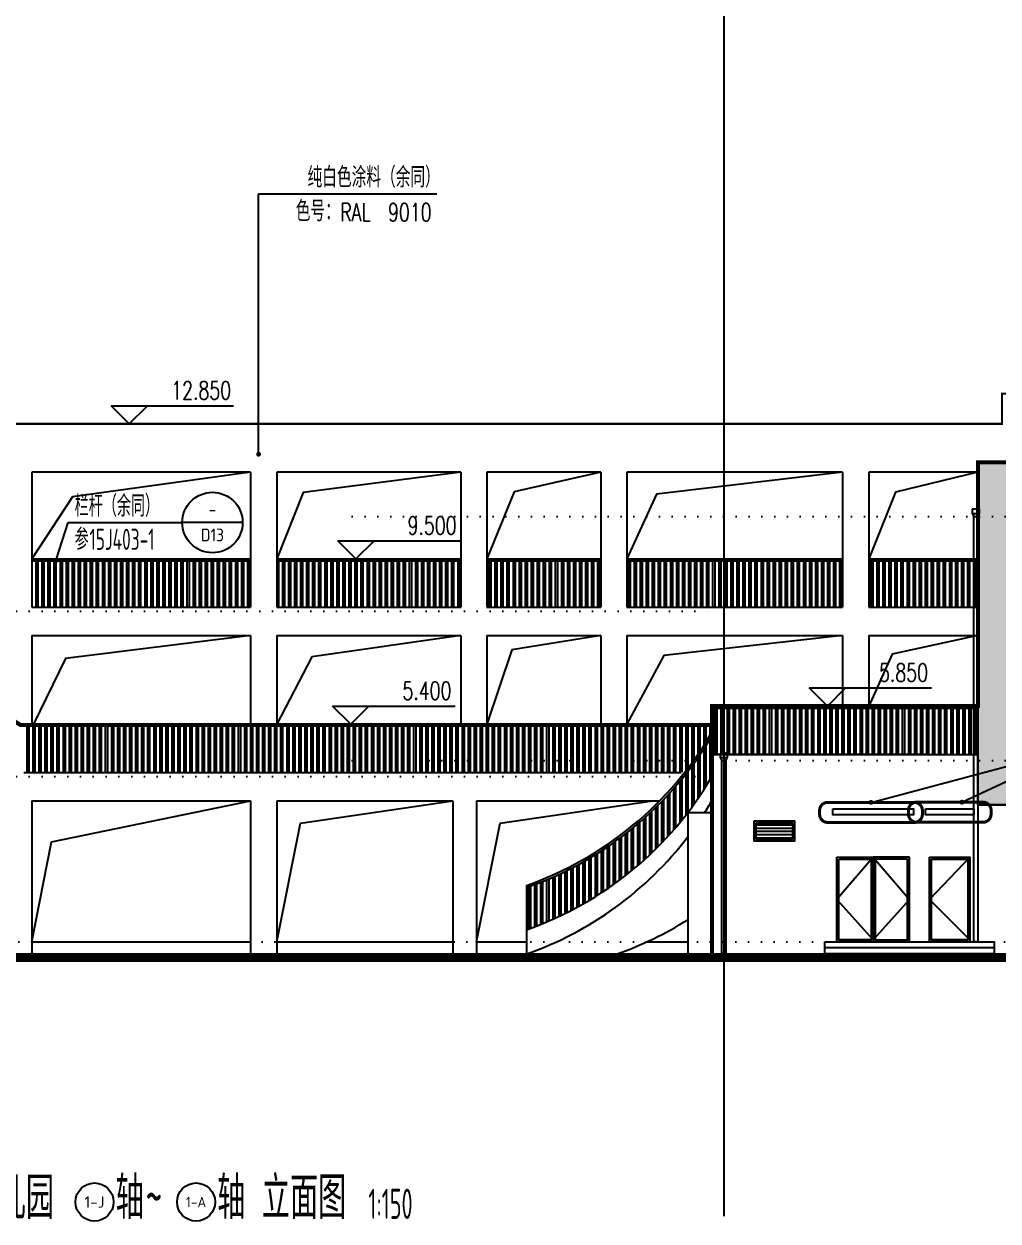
# Model space of a CAD drawing. Header units: millimetres. Extents: x -1048436 to -185795, y -983427 to 400387.
# Drawn here: x -718105 to -693936, y -712329 to -682627 of the extents above; entities that cross this region are included whole.
import ezdxf
from ezdxf.enums import TextEntityAlignment as Align

# ---------------------------------------------------------------- set-up
doc = ezdxf.new("R2010")
doc.units = ezdxf.units.MM
doc.header["$LTSCALE"] = 500
for name, pattern in [('A-FP_05$0$pln_L5$0$Col_L4$0$PHANTOM', [63.5, 31.75, -6.35, 6.35, -6.35, 6.35, -6.35]), ('DASH', [0.35, 0.25, -0.1]), ('DOT', [6.35, 0, -6.35])]:
    doc.linetypes.add(name, pattern=pattern)
for name, color, linetype in [('DIM_ELEV', 3, 'Continuous'), ('DIM_LEAD', 3, 'Continuous'), ('PUB_TEXT', 7, 'Continuous'), ('建-填充', 9, 'Continuous'), ('建-文字', 4, 'Continuous'), ('建-楼梯-扶手栏杆', 3, 'Continuous'), ('建-窗', 135, 'Continuous'), ('建-符号', 13, 'Continuous'), ('建-符号-引出', 150, 'Continuous'), ('建-符号-箭头', 13, 'Continuous'), ('楼层虚线', 1, 'Continuous')]:
    doc.layers.add(name, color=color, linetype=linetype)
doc.layers.add('建-非打-01', color=6, linetype='Continuous', plot=False)
doc.styles.add('_TCH_DIM', font='SIMPLEX', dxfattribs={"bigfont": 'GBCBIG'})
doc.styles.add('XD2008', font='xd-hzs.shx', dxfattribs={"width": 0.7, "bigfont": 'xd-hztxt.shx'})
doc.styles.add('法文字体', font='tssdeng1.shx', dxfattribs={"width": 0.7, "bigfont": '@extfont2.shx'})

# ---------------------------------------------------------------- blocks, each defined once
blk = doc.blocks.new('fgfhh')
at = {"layer": '建-窗', "linetype": 'Continuous'}
for points in [[(-749862, -571777), (-748862, -571777), (-748862, -573877), (-749862, -573877)], [(-749812, -571827), (-748912, -571827), (-748912, -573827), (-749812, -573827)]]:
    blk.add_lwpolyline(points, close=True, dxfattribs=at)
blk.add_lwpolyline([(-748862, -571777), (-749862, -572827), (-748862, -573827)], dxfattribs=at)

msp = doc.modelspace()

# ---------------------------------------------------------------- hatches: boundary and pattern name
at = {"layer": '建-填充', "linetype": 'A-FP_05$0$pln_L5$0$Col_L4$0$PHANTOM'}
h = msp.add_hatch(dxfattribs=at)
h.set_pattern_fill('木纹01', color=256, scale=200)
h.set_pattern_definition([(0, (7399.9, -18092.1), (800, 800), [40, -760]), (0, (6839.9, -18012.1), (800, 800), [80, -720]), (0, (7359.9, -17972.1), (800, 800), [40, -760]), (0, (6879.9, -17892.1), (800, 800), [40, -760]), (0, (7359.9, -17852.1), (800, 800), [40, -760]), (0, (6919.9, -17812.1), (800, 800), [40, -760]), (0, (7359.9, -17772.1), (800, 800), [40, -760]), (0, (6919.9, -17692.1), (800, 800), [40, -440, 40, -280]), (0, (6919.9, -17612.1), (800, 800), [80, -400, 40, -280]), (0, (6879.9, -17492.1), (800, 800), [40, -120, 40, -320, 40, -240]), (0, (6839.9, -17412.1), (800, 800), [40, -160, 80, -520]), (0, (7359.9, -17372.1), (800, 800), [40, -760]), (0, (6839.9, -17332.1), (800, 800), [40, -200, 40, -520]), (45, (6759.93, -18092.1), (9e-14, 800), [113.1368, -1018.23405]), (45, (7439.93, -18092.1), (9e-14, 800), [226.27416, -905.0967]), (45, (7439.93, -17692.1), (9e-14, 800), [56.568, -1074.80285]), (45, (6759.93, -17612.1), (9e-14, 800), [169.7056, -961.66525]), (45, (7439.93, -17612.1), (9e-14, 800), [282.8427, -848.5281]), (45, (7439.93, -17492.1), (9e-14, 800), [169.7056, -961.66525]), (315, (7279.93, -17412.1), (800, -2e-13), [56.568, -1074.80285]), (315, (6999.93, -18052.1), (800, -2e-13), [113.1368, -1018.23405]), (315, (7039.93, -17732.1), (800, -2e-13), [113.1368, -1018.23405]), (315, (7279.93, -17892.1), (800, -2e-13), [113.1368, -1018.23405]), (315, (7239.93, -17572.1), (800, -2e-13), [113.1368, -1018.23405]), (315, (7279.93, -17492.1), (800, -2e-13), [169.7056, -961.66525]), (315, (7079.93, -17972.1), (800, -2e-13), [169.7056, -961.66525]), (315, (7199.93, -17932.1), (800, -2e-13), [169.7056, -961.66525]), (315, (7079.93, -17652.1), (800, -2e-13), [169.7056, -961.66525]), (315, (7159.93, -17612.1), (800, -2e-13), [169.7056, -961.66525]), (26.56505, (6799.93, -17932.13), (800, 3e-07), [89.4427, -1699.41166]), (26.56505, (7399.93, -17972.13), (800, 3e-07), [357.7709, -1431.0835]), (26.56505, (7399.93, -17852.13), (800, 3e-07), [357.7709, -1431.0835]), (26.56505, (7399.93, -17772.13), (800, 3e-07), [357.7712, -536, 178.888, -716.19518]), (26.56505, (7479.93, -17652.13), (800, 3e-07), [89.4427, -1699.41166]), (26.56505, (6759.93, -17372.13), (800, 3e-07), [89.4427, -1699.41166]), (26.56505, (7399.93, -17372.13), (800, 3e-07), [178.88544, -1609.96894]), (333.43495, (7199.93, -18092.13), (800, -3e-07), [178.88544, -1609.96894]), (333.43495, (6919.93, -17892.13), (800, -3e-07), [178.88544, -1609.96894]), (333.43495, (6919.93, -18012.13), (800, -3e-07), [89.4427, -1699.40894]), (333.43495, (6959.93, -17812.13), (800, -3e-07), [268.32816, -1520.5262]), (333.43495, (7119.93, -17812.13), (800, -3e-07), [178.88544, -1609.96894]), (333.43495, (7199.93, -17772.13), (800, -3e-07), [178.88544, -1609.96894]), (333.43495, (6959.93, -17692.13), (800, -3e-07), [89.4427, -1699.40894]), (333.43495, (6999.93, -17612.13), (800, -3e-07), [89.4427, -1699.40894]), (333.43495, (7319.93, -17452.13), (800, -3e-07), [89.4427, -1699.40894]), (333.43495, (7279.93, -17732.13), (800, -3e-07), [89.4427, -1699.40894]), (333.43495, (6919.93, -17492.13), (800, -3e-07), [268.32816, -1520.5262]), (333.43495, (6879.93, -17412.13), (800, -3e-07), [178.88544, -1609.96894]), (333.43495, (7319.93, -17652.13), (800, -3e-07), [89.44, -804.96, 89.44, -805.01438]), (333.43495, (7079.93, -17492.13), (800, -3e-07), [178.88544, -1609.96894]), (333.43495, (7119.93, -17412.13), (800, -3e-07), [178.88544, -1609.96894]), (333.43495, (6879.93, -17332.13), (800, -3e-07), [178.88544, -1609.96894]), (333.43495, (7119.93, -17332.13), (800, -3e-07), [178.88544, -1609.96894])])
h.paths.add_polyline_path([(-686936.3, -696450), (-675936.3, -696450), (-675936.3, -698250), (-686936.3, -698250)], flags=16)
h.paths.add_polyline_path([(-694436.3, -693500.3), (-672836.3, -693500.3), (-672836.3, -702000.3), (-694436.3, -702000.3)])
h = msp.add_hatch(dxfattribs=at)
h.set_pattern_fill('ANSI31', color=256, scale=50, angle=135)
h.set_pattern_definition([(180, (100.1, 683.49), (-7e-15, -79.375), [])])
h.paths.add_polyline_path([(-699936.3, -702450.3), (-699036.3, -702450.3), (-699036.3, -702850.3), (-699936.3, -702850.3)])

# ---------------------------------------------------------------- linework, layer by layer
for p, q in [((-693836.3, -692550.3), (-733485.7, -692550.3)), ((-694436.3, -693500.3), (-672836.3, -693500.3)), ((-694436.3, -693500.3), (-694436.3, -702000.3)), ((-712484.5, -693750.3), (-717907.4, -693750.3)), ((-717907.4, -693750.3), (-717907.4, -697100.3)), ((-712484.5, -693750.3), (-712484.5, -697100.3)), ((-707268, -693750.3), (-711834.5, -693750.3)), ((-711834.5, -693750.3), (-711834.5, -697100.3)), ((-707268, -693750.3), (-707268, -697100.3)), ((-703795.8, -693750.3), (-706618, -693750.3)), ((-706618, -693750.3), (-706618, -697100.3)), ((-703795.8, -693750.3), (-703795.8, -697100.3)), ((-697792.1, -693750.3), (-703145.8, -693750.3)), ((-703145.8, -693750.3), (-703145.8, -697100.3)), ((-697792.1, -693750.3), (-697792.1, -697100.3)), ((-694436.3, -693750.3), (-697142.1, -693750.3)), ((-697142.1, -693750.3), (-697142.1, -697100.3)), ((-694395.2, -694668.6), (-694577.3, -694668.6)), ((-694577.3, -694668.6), (-694577.3, -694773.7)), ((-694395.2, -694773.7), (-694395.2, -694668.6)), ((-694577.3, -694773.7), (-694395.2, -694773.7)), ((-694577.3, -694773.7), (-694536.3, -694850.3)), ((-694536.3, -694850.3), (-694436.3, -694850.3)), ((-694436.3, -694850.3), (-694395.2, -694773.7)), ((-717907.4, -697800.3), (-717907.4, -700000.3)), ((-712484.5, -697800.3), (-712484.5, -700000.3)), ((-711834.5, -697800.3), (-711834.5, -700000.3)), ((-707268, -697800.3), (-707268, -700000.3)), ((-706618, -697800.3), (-706618, -700000.3)), ((-703795.8, -697800.3), (-703795.8, -700000.3)), ((-703145.8, -697800.3), (-703145.8, -700000.3)), ((-697792.1, -697800.3), (-697792.1, -699550.3)), ((-697142.1, -697800.3), (-697142.1, -699550.3)), ((-701036.3, -699550.3), (-701036.3, -705700.3)), ((-701036.3, -700750.3), (-694436.3, -700750.3)), ((-701036.3, -700750.3), (-695036.3, -700750.3)), ((-695635.4, -700750.3), (-701036.3, -700750.3)), ((-700645.2, -700718.6), (-700827.3, -700718.6)), ((-700827.3, -700718.6), (-700827.3, -700823.7)), ((-700827.3, -700823.7), (-700645.2, -700823.7)), ((-700827.3, -700823.7), (-700786.3, -700900.3)), ((-700786.3, -700750.3), (-700686.3, -700750.3)), ((-700686.3, -700900.3), (-700645.2, -700823.7)), ((-700645.2, -700823.7), (-700645.2, -700718.6)), ((-717908.2, -701900.3), (-717908.2, -705700.3)), ((-712484.5, -701900.3), (-712484.5, -705700.3)), ((-711834.5, -701900.3), (-711834.5, -705700.3)), ((-707467.2, -701900.3), (-707467.2, -705800.3)), ((-706877.9, -701900.3), (-706877.9, -705800.3)), ((-694436.3, -702000.3), (-672836.3, -702000.3)), ((-701636.3, -702200.3), (-701636.3, -705800.3)), ((-701036.3, -702200.3), (-701636.3, -702200.3)), ((-705632.6, -705100.3), (-705632.6, -705700.3)), ((-765821.7, -705700.3), (-666758.6, -705700.3))]:
    msp.add_line(p, q)
for points, const_width in [([(-733412.7, -690700.3), (-722103.9, -690700.3), (-722103.9, -692550.3), (-693836.3, -692550.3), (-693836.3, -691800.3), (-693236.3, -691800.3), (-693236.3, -682800.3), (-689736.3, -682800.3), (-689736.3, -689550.3), (-686336.3, -689550.3), (-686336.3, -691800.3), (-672836.3, -691800.3), (-672836.3, -693500.3)], 50), ([(-701036.3, -705700.3), (-701036.3, -699550.3), (-694436.3, -699550.3), (-694436.3, -693500.3), (-672836.3, -693500.3), (-672836.3, -702000.3), (-673436.3, -702000.3), (-673436.3, -705700.3)], 100), ([(-669344.8, -705800.3), (-765821.7, -705800.3)], 200)]:
    msp.add_lwpolyline(points, dxfattribs=dict(const_width=const_width))
for points in [[(-694436.3, -693500.3), (-672836.3, -693500.3), (-672836.3, -702000.3), (-694436.3, -702000.3)], [(-694536.3, -694850.3), (-694436.3, -694850.3), (-694436.3, -705400.3), (-694536.3, -705400.3)], [(-700786.3, -700900.3), (-700686.3, -700900.3), (-700686.3, -705700.3), (-700786.3, -705700.3)], [(-699986.3, -702400.3), (-698986.3, -702400.3), (-698986.3, -702900.3), (-699986.3, -702900.3)], [(-699936.3, -702450.3), (-699036.3, -702450.3), (-699036.3, -702850.3), (-699936.3, -702850.3)], [(-698236.3, -705400.3), (-694036.3, -705400.3), (-694036.3, -705700.3), (-698236.3, -705700.3)], [(-698236.3, -705400.3), (-694036.3, -705400.3), (-694036.3, -705550.3), (-698236.3, -705550.3)]]:
    msp.add_lwpolyline(points, close=True)
for points in [[(-712484.5, -693750.3), (-716902.3, -694357), (-717907.4, -695900.3)], [(-707268, -693750.3), (-711173.2, -694254.6), (-711834.5, -695900.3)], [(-703795.8, -693750.3), (-705943.1, -694236.9), (-706618, -695900.3)], [(-697792.1, -693750.3), (-702409.9, -694297.4), (-703145.8, -695900.3)], [(-694436.3, -693750.3), (-696478, -694244.2), (-697142.1, -695900.3)], [(-717907.4, -697100.3), (-712484.5, -697100.3)], [(-711834.5, -697100.3), (-707268, -697100.3)], [(-706618, -697100.3), (-703795.8, -697100.3)], [(-703145.8, -697100.3), (-697792.1, -697100.3)], [(-697142.1, -697100.3), (-694436.3, -697100.3)], [(-717907.4, -697800.3), (-712484.5, -697800.3)], [(-712484.5, -697800.3), (-717074, -698367.2), (-717870.7, -700000.3)], [(-711834.5, -697800.3), (-707268, -697800.3)], [(-707268, -697800.3), (-710964.2, -698331.7), (-711834.5, -700000.3)], [(-706618, -697800.3), (-703795.8, -697800.3)], [(-703795.8, -697800.3), (-705997.2, -698152.9), (-706618, -700000.3)], [(-703145.8, -697800.3), (-697792.1, -697800.3)], [(-697792.1, -697800.3), (-702227.3, -698295.7), (-703145.8, -700000.3)], [(-697142.1, -697800.3), (-694436.3, -697800.3)], [(-694436.3, -697800.3), (-696567, -698265.1), (-697142.1, -699550.3)], [(-718104.8, -701200.3), (-701796, -701200.3)], [(-717908.2, -701900.3), (-712484.5, -701900.3)], [(-717908.2, -705400.3), (-717422.7, -702916.2), (-712484.5, -701900.3)], [(-711834.5, -701900.3), (-707467.2, -701900.3)], [(-711834.5, -705400.3), (-711246.3, -702453.9), (-707467.2, -701900.3)], [(-706877.9, -701900.3), (-702331.6, -701900.3)], [(-706877.9, -705400.3), (-706289.7, -702453.9), (-702510.6, -701900.3)], [(-717908.2, -705400.3), (-712484.5, -705400.3)], [(-711834.5, -705400.3), (-707467.2, -705400.3)], [(-706877.9, -705400.3), (-705632.6, -705400.3)], [(-702645.1, -705400.3), (-701636.3, -705400.3)]]:
    msp.add_lwpolyline(points)
for centre, start, end in [((-708489.8, -696964.6), 289.35097, 329.81334), ((-708489.8, -697564.6), 327.47892, 329.81334), ((-708489.8, -697564.6), 289.35097, 322.63727), ((-706244.5, -697564.6), 289.35097, 302.30433)]:
    msp.add_arc(centre, 8622.9, start, end)
at = {"layer": 'DIM_ELEV'}
for p, q in [((-715493.2, -692550.3), (-715943.2, -692100.3)), ((-715943.2, -692100.3), (-712905.7, -692100.3)), ((-715493.2, -692550.3), (-715043.2, -692100.3)), ((-716543.2, -692550.3), (-715043.2, -692550.3)), ((-709868.9, -695900.3), (-710318.9, -695450.3)), ((-710318.9, -695450.3), (-707281.4, -695450.3)), ((-709868.9, -695900.3), (-709418.9, -695450.3)), ((-710918.9, -695900.3), (-709418.9, -695900.3)), ((-698171.6, -699550.3), (-698621.6, -699100.3)), ((-698621.6, -699100.3), (-695584.1, -699100.3)), ((-698171.6, -699550.3), (-697721.6, -699100.3)), ((-709995.6, -700000.3), (-710445.6, -699550.3)), ((-710445.6, -699550.3), (-707408.1, -699550.3)), ((-709995.6, -700000.3), (-709545.6, -699550.3)), ((-699221.6, -699550.3), (-697721.6, -699550.3)), ((-711045.6, -700000.3), (-709545.6, -700000.3))]:
    msp.add_line(p, q, dxfattribs=at)
at = {"layer": 'DIM_LEAD'}
for p, q in [((-712283, -693302.7), (-712283, -686840.5)), ((-712283, -686840.5), (-707863.1, -686840.5))]:
    msp.add_line(p, q, dxfattribs=at)
at = {"layer": 'DIM_LEAD', "const_width": 60}
msp.add_lwpolyline([(-712283, -693332.7, 1), (-712283, -693272.7, 1)], format="xyb", close=True, dxfattribs=at)
at = {"layer": 'PUB_TEXT'}
for centre in [(-716353.4, -711856.7), (-713833.4, -711856.7)]:
    msp.add_circle(centre, 472.5, dxfattribs=at)
at = {"layer": '建-楼梯-扶手栏杆'}
for p, q in [((-717809.5, -695950.3), (-717809.5, -697100.3)), ((-717759.5, -695950.3), (-717759.5, -697100.3)), ((-717659.5, -695950.3), (-717659.5, -697100.3)), ((-717609.5, -695950.3), (-717609.5, -697100.3)), ((-717509.5, -695950.3), (-717509.5, -697100.3)), ((-717459.5, -695950.3), (-717459.5, -697100.3)), ((-717359.5, -695950.3), (-717359.5, -697100.3)), ((-717309.5, -695950.3), (-717309.5, -697100.3)), ((-717209.5, -695950.3), (-717209.5, -697100.3)), ((-717159.5, -695950.3), (-717159.5, -697100.3)), ((-717059.5, -695950.3), (-717059.5, -697100.3)), ((-717009.5, -695950.3), (-717009.5, -697100.3)), ((-716909.5, -695950.3), (-716909.5, -697100.3)), ((-716859.5, -695950.3), (-716859.5, -697100.3)), ((-716759.5, -695950.3), (-716759.5, -697100.3)), ((-716709.5, -695950.3), (-716709.5, -697100.3)), ((-716609.5, -695950.3), (-716609.5, -697100.3)), ((-716559.5, -695950.3), (-716559.5, -697100.3)), ((-716459.5, -695950.3), (-716459.5, -697100.3)), ((-716409.5, -695950.3), (-716409.5, -697100.3)), ((-716309.5, -695950.3), (-716309.5, -697100.3)), ((-716259.5, -695950.3), (-716259.5, -697100.3)), ((-716159.5, -695950.3), (-716159.5, -697100.3)), ((-716109.5, -695950.3), (-716109.5, -697100.3)), ((-716009.5, -695950.3), (-716009.5, -697100.3)), ((-715959.5, -695950.3), (-715959.5, -697100.3)), ((-715859.5, -695950.3), (-715859.5, -697100.3)), ((-715809.5, -695950.3), (-715809.5, -697100.3)), ((-715709.5, -695950.3), (-715709.5, -697100.3)), ((-715659.5, -695950.3), (-715659.5, -697100.3)), ((-715559.5, -695950.3), (-715559.5, -697100.3)), ((-715509.5, -695950.3), (-715509.5, -697100.3)), ((-715409.5, -695950.3), (-715409.5, -697100.3)), ((-715359.5, -695950.3), (-715359.5, -697100.3)), ((-715259.5, -695950.3), (-715259.5, -697100.3)), ((-715209.5, -695950.3), (-715209.5, -697100.3)), ((-715109.5, -695950.3), (-715109.5, -697100.3)), ((-715059.5, -695950.3), (-715059.5, -697100.3)), ((-714959.5, -695950.3), (-714959.5, -697100.3)), ((-714909.5, -695950.3), (-714909.5, -697100.3)), ((-714809.5, -695950.3), (-714809.5, -697100.3)), ((-714759.5, -695950.3), (-714759.5, -697100.3)), ((-714659.5, -695950.3), (-714659.5, -697100.3)), ((-714609.5, -695950.3), (-714609.5, -697100.3)), ((-714509.5, -695950.3), (-714509.5, -697100.3)), ((-714459.5, -695950.3), (-714459.5, -697100.3)), ((-714359.5, -695950.3), (-714359.5, -697100.3)), ((-714309.5, -695950.3), (-714309.5, -697100.3)), ((-714209.5, -695950.3), (-714209.5, -697100.3)), ((-714159.5, -695950.3), (-714159.5, -697100.3)), ((-714059.5, -695950.3), (-714059.5, -697100.3)), ((-714009.5, -695950.3), (-714009.5, -697100.3)), ((-713909.5, -695950.3), (-713909.5, -697100.3)), ((-713859.5, -695950.3), (-713859.5, -697100.3)), ((-713759.5, -695950.3), (-713759.5, -697100.3)), ((-713709.5, -695950.3), (-713709.5, -697100.3)), ((-713609.5, -695950.3), (-713609.5, -697100.3)), ((-713559.5, -695950.3), (-713559.5, -697100.3)), ((-713459.5, -695950.3), (-713459.5, -697100.3)), ((-713409.5, -695950.3), (-713409.5, -697100.3)), ((-713309.5, -695950.3), (-713309.5, -697100.3)), ((-713259.5, -695950.3), (-713259.5, -697100.3)), ((-713159.5, -695950.3), (-713159.5, -697100.3)), ((-713109.5, -695950.3), (-713109.5, -697100.3)), ((-713009.5, -695950.3), (-713009.5, -697100.3)), ((-712959.5, -695950.3), (-712959.5, -697100.3)), ((-712859.5, -695950.3), (-712859.5, -697100.3)), ((-712809.5, -695950.3), (-712809.5, -697100.3)), ((-712709.5, -695950.3), (-712709.5, -697100.3)), ((-712659.5, -695950.3), (-712659.5, -697100.3)), ((-712559.5, -695950.3), (-712559.5, -697100.3)), ((-712509.5, -695950.3), (-712509.5, -697100.3)), ((-711793, -695950.3), (-711793, -697100.3)), ((-711693, -695950.3), (-711693, -697100.3)), ((-711643, -695950.3), (-711643, -697100.3)), ((-711543, -695950.3), (-711543, -697100.3)), ((-711493, -695950.3), (-711493, -697100.3)), ((-711393, -695950.3), (-711393, -697100.3)), ((-711343, -695950.3), (-711343, -697100.3)), ((-711243, -695950.3), (-711243, -697100.3)), ((-711193, -695950.3), (-711193, -697100.3)), ((-711093, -695950.3), (-711093, -697100.3)), ((-711043, -695950.3), (-711043, -697100.3)), ((-710943, -695950.3), (-710943, -697100.3)), ((-710893, -695950.3), (-710893, -697100.3)), ((-710793, -695950.3), (-710793, -697100.3)), ((-710743, -695950.3), (-710743, -697100.3)), ((-710643, -695950.3), (-710643, -697100.3)), ((-710593, -695950.3), (-710593, -697100.3)), ((-710493, -695950.3), (-710493, -697100.3)), ((-710443, -695950.3), (-710443, -697100.3)), ((-710343, -695950.3), (-710343, -697100.3)), ((-710293, -695950.3), (-710293, -697100.3)), ((-710193, -695950.3), (-710193, -697100.3)), ((-710143, -695950.3), (-710143, -697100.3)), ((-710043, -695950.3), (-710043, -697100.3)), ((-709993, -695950.3), (-709993, -697100.3)), ((-709893, -695950.3), (-709893, -697100.3)), ((-709843, -695950.3), (-709843, -697100.3)), ((-709743, -695950.3), (-709743, -697100.3)), ((-709693, -695950.3), (-709693, -697100.3)), ((-709593, -695950.3), (-709593, -697100.3)), ((-709543, -695950.3), (-709543, -697100.3)), ((-709443, -695950.3), (-709443, -697100.3)), ((-709393, -695950.3), (-709393, -697100.3)), ((-709293, -695950.3), (-709293, -697100.3)), ((-709243, -695950.3), (-709243, -697100.3)), ((-709143, -695950.3), (-709143, -697100.3)), ((-709093, -695950.3), (-709093, -697100.3)), ((-708993, -695950.3), (-708993, -697100.3)), ((-708943, -695950.3), (-708943, -697100.3)), ((-708843, -695950.3), (-708843, -697100.3)), ((-708793, -695950.3), (-708793, -697100.3)), ((-708693, -695950.3), (-708693, -697100.3)), ((-708643, -695950.3), (-708643, -697100.3)), ((-708543, -695950.3), (-708543, -697100.3)), ((-708493, -695950.3), (-708493, -697100.3)), ((-708393, -695950.3), (-708393, -697100.3)), ((-708343, -695950.3), (-708343, -697100.3)), ((-708243, -695950.3), (-708243, -697100.3)), ((-708193, -695950.3), (-708193, -697100.3)), ((-708093, -695950.3), (-708093, -697100.3)), ((-708043, -695950.3), (-708043, -697100.3)), ((-707943, -695950.3), (-707943, -697100.3)), ((-707893, -695950.3), (-707893, -697100.3)), ((-707793, -695950.3), (-707793, -697100.3)), ((-707743, -695950.3), (-707743, -697100.3)), ((-707643, -695950.3), (-707643, -697100.3)), ((-707593, -695950.3), (-707593, -697100.3)), ((-707493, -695950.3), (-707493, -697100.3)), ((-707443, -695950.3), (-707443, -697100.3)), ((-707343, -695950.3), (-707343, -697100.3)), ((-707293, -695950.3), (-707293, -697100.3)), ((-706570.8, -695950.3), (-706570.8, -697100.3)), ((-706520.8, -695950.3), (-706520.8, -697100.3)), ((-706420.8, -695950.3), (-706420.8, -697100.3)), ((-706370.8, -695950.3), (-706370.8, -697100.3)), ((-706270.8, -695950.3), (-706270.8, -697100.3)), ((-706220.8, -695950.3), (-706220.8, -697100.3)), ((-706120.8, -695950.3), (-706120.8, -697100.3)), ((-706070.8, -695950.3), (-706070.8, -697100.3)), ((-705970.8, -695950.3), (-705970.8, -697100.3)), ((-705920.8, -695950.3), (-705920.8, -697100.3)), ((-705820.8, -695950.3), (-705820.8, -697100.3)), ((-705770.8, -695950.3), (-705770.8, -697100.3)), ((-705670.8, -695950.3), (-705670.8, -697100.3)), ((-705620.8, -695950.3), (-705620.8, -697100.3)), ((-705520.8, -695950.3), (-705520.8, -697100.3)), ((-705470.8, -695950.3), (-705470.8, -697100.3)), ((-705370.8, -695950.3), (-705370.8, -697100.3)), ((-705320.8, -695950.3), (-705320.8, -697100.3)), ((-705220.8, -695950.3), (-705220.8, -697100.3)), ((-705170.8, -695950.3), (-705170.8, -697100.3)), ((-705070.8, -695950.3), (-705070.8, -697100.3)), ((-705020.8, -695950.3), (-705020.8, -697100.3)), ((-704920.8, -695950.3), (-704920.8, -697100.3)), ((-704870.8, -695950.3), (-704870.8, -697100.3)), ((-704770.8, -695950.3), (-704770.8, -697100.3)), ((-704720.8, -695950.3), (-704720.8, -697100.3)), ((-704620.8, -695950.3), (-704620.8, -697100.3)), ((-704570.8, -695950.3), (-704570.8, -697100.3)), ((-704470.8, -695950.3), (-704470.8, -697100.3)), ((-704420.8, -695950.3), (-704420.8, -697100.3)), ((-704320.8, -695950.3), (-704320.8, -697100.3)), ((-704270.8, -695950.3), (-704270.8, -697100.3)), ((-704170.8, -695950.3), (-704170.8, -697100.3)), ((-704120.8, -695950.3), (-704120.8, -697100.3)), ((-704020.8, -695950.3), (-704020.8, -697100.3)), ((-703970.8, -695950.3), (-703970.8, -697100.3)), ((-703870.8, -695950.3), (-703870.8, -697100.3)), ((-703820.8, -695950.3), (-703820.8, -697100.3)), ((-703117.1, -695950.3), (-703117.1, -697100.3)), ((-703067.1, -695950.3), (-703067.1, -697100.3)), ((-702967.1, -695950.3), (-702967.1, -697100.3)), ((-702917.1, -695950.3), (-702917.1, -697100.3)), ((-702817.1, -695950.3), (-702817.1, -697100.3)), ((-702767.1, -695950.3), (-702767.1, -697100.3)), ((-702667.1, -695950.3), (-702667.1, -697100.3)), ((-702617.1, -695950.3), (-702617.1, -697100.3)), ((-702517.1, -695950.3), (-702517.1, -697100.3)), ((-702467.1, -695950.3), (-702467.1, -697100.3)), ((-702367.1, -695950.3), (-702367.1, -697100.3)), ((-702317.1, -695950.3), (-702317.1, -697100.3)), ((-702217.1, -695950.3), (-702217.1, -697100.3)), ((-702167.1, -695950.3), (-702167.1, -697100.3)), ((-702067.1, -695950.3), (-702067.1, -697100.3)), ((-702017.1, -695950.3), (-702017.1, -697100.3)), ((-701917.1, -695950.3), (-701917.1, -697100.3)), ((-701867.1, -695950.3), (-701867.1, -697100.3)), ((-701767.1, -695950.3), (-701767.1, -697100.3)), ((-701717.1, -695950.3), (-701717.1, -697100.3)), ((-701617.1, -695950.3), (-701617.1, -697100.3)), ((-701567.1, -695950.3), (-701567.1, -697100.3)), ((-701467.1, -695950.3), (-701467.1, -697100.3)), ((-701417.1, -695950.3), (-701417.1, -697100.3)), ((-701317.1, -695950.3), (-701317.1, -697100.3)), ((-701267.1, -695950.3), (-701267.1, -697100.3)), ((-701167.1, -695950.3), (-701167.1, -697100.3)), ((-701117.1, -695950.3), (-701117.1, -697100.3)), ((-701017.1, -695950.3), (-701017.1, -697100.3)), ((-700967.1, -695950.3), (-700967.1, -697100.3)), ((-700867.1, -695950.3), (-700867.1, -697100.3)), ((-700817.1, -695950.3), (-700817.1, -697100.3)), ((-700717.1, -695950.3), (-700717.1, -697100.3)), ((-700667.1, -695950.3), (-700667.1, -697100.3)), ((-700567.1, -695950.3), (-700567.1, -697100.3)), ((-700517.1, -695950.3), (-700517.1, -697100.3)), ((-700417.1, -695950.3), (-700417.1, -697100.3)), ((-700367.1, -695950.3), (-700367.1, -697100.3)), ((-700267.1, -695950.3), (-700267.1, -697100.3)), ((-700217.1, -695950.3), (-700217.1, -697100.3)), ((-700117.1, -695950.3), (-700117.1, -697100.3)), ((-700067.1, -695950.3), (-700067.1, -697100.3)), ((-699967.1, -695950.3), (-699967.1, -697100.3)), ((-699917.1, -695950.3), (-699917.1, -697100.3)), ((-699817.1, -695950.3), (-699817.1, -697100.3)), ((-699767.1, -695950.3), (-699767.1, -697100.3)), ((-699667.1, -695950.3), (-699667.1, -697100.3)), ((-699617.1, -695950.3), (-699617.1, -697100.3)), ((-699517.1, -695950.3), (-699517.1, -697100.3)), ((-699467.1, -695950.3), (-699467.1, -697100.3)), ((-699367.1, -695950.3), (-699367.1, -697100.3)), ((-699317.1, -695950.3), (-699317.1, -697100.3)), ((-699217.1, -695950.3), (-699217.1, -697100.3)), ((-699167.1, -695950.3), (-699167.1, -697100.3)), ((-699067.1, -695950.3), (-699067.1, -697100.3)), ((-699017.1, -695950.3), (-699017.1, -697100.3)), ((-698917.1, -695950.3), (-698917.1, -697100.3)), ((-698867.1, -695950.3), (-698867.1, -697100.3)), ((-698767.1, -695950.3), (-698767.1, -697100.3)), ((-698717.1, -695950.3), (-698717.1, -697100.3)), ((-698617.1, -695950.3), (-698617.1, -697100.3)), ((-698567.1, -695950.3), (-698567.1, -697100.3)), ((-698467.1, -695950.3), (-698467.1, -697100.3)), ((-698417.1, -695950.3), (-698417.1, -697100.3)), ((-698317.1, -695950.3), (-698317.1, -697100.3)), ((-698267.1, -695950.3), (-698267.1, -697100.3)), ((-698167.1, -695950.3), (-698167.1, -697100.3)), ((-698117.1, -695950.3), (-698117.1, -697100.3)), ((-698017.1, -695950.3), (-698017.1, -697100.3)), ((-697967.1, -695950.3), (-697967.1, -697100.3)), ((-697867.1, -695950.3), (-697867.1, -697100.3)), ((-697817.1, -695950.3), (-697817.1, -697100.3)), ((-697094.9, -695950.3), (-697094.9, -697100.3)), ((-697044.9, -695950.3), (-697044.9, -697100.3)), ((-696944.9, -695950.3), (-696944.9, -697100.3)), ((-696894.9, -695950.3), (-696894.9, -697100.3)), ((-696794.9, -695950.3), (-696794.9, -697100.3)), ((-696744.9, -695950.3), (-696744.9, -697100.3)), ((-696644.9, -695950.3), (-696644.9, -697100.3)), ((-696594.9, -695950.3), (-696594.9, -697100.3)), ((-696494.9, -695950.3), (-696494.9, -697100.3)), ((-696444.9, -695950.3), (-696444.9, -697100.3)), ((-696344.9, -695950.3), (-696344.9, -697100.3)), ((-696294.9, -695950.3), (-696294.9, -697100.3)), ((-696194.9, -695950.3), (-696194.9, -697100.3)), ((-696144.9, -695950.3), (-696144.9, -697100.3)), ((-696044.9, -695950.3), (-696044.9, -697100.3)), ((-695994.9, -695950.3), (-695994.9, -697100.3)), ((-695894.9, -695950.3), (-695894.9, -697100.3)), ((-695844.9, -695950.3), (-695844.9, -697100.3)), ((-695744.9, -695950.3), (-695744.9, -697100.3)), ((-695694.9, -695950.3), (-695694.9, -697100.3)), ((-695594.9, -695950.3), (-695594.9, -697100.3)), ((-695544.9, -695950.3), (-695544.9, -697100.3)), ((-695444.9, -695950.3), (-695444.9, -697100.3)), ((-695394.9, -695950.3), (-695394.9, -697100.3)), ((-695294.9, -695950.3), (-695294.9, -697100.3)), ((-695244.9, -695950.3), (-695244.9, -697100.3)), ((-695144.9, -695950.3), (-695144.9, -697100.3)), ((-695094.9, -695950.3), (-695094.9, -697100.3)), ((-694994.9, -695950.3), (-694994.9, -697100.3)), ((-694944.9, -695950.3), (-694944.9, -697100.3)), ((-694844.9, -695950.3), (-694844.9, -697100.3)), ((-694794.9, -695950.3), (-694794.9, -697100.3)), ((-694694.9, -695950.3), (-694694.9, -697100.3)), ((-694644.9, -695950.3), (-694644.9, -697100.3)), ((-694544.9, -695950.3), (-694544.9, -697100.3)), ((-694494.9, -695950.3), (-694494.9, -697100.3)), ((-701036.3, -699550.3), (-694436.3, -699550.3)), ((-701036.3, -699600.3), (-694436.3, -699600.3)), ((-700961.3, -699600.3), (-700961.3, -700750.3)), ((-700911.3, -699600.3), (-700911.3, -700750.3)), ((-700811.3, -699600.3), (-700811.3, -700750.3)), ((-700761.3, -699600.3), (-700761.3, -700750.3)), ((-700661.3, -699600.3), (-700661.3, -700750.3)), ((-700611.3, -699600.3), (-700611.3, -700750.3)), ((-700511.3, -699600.3), (-700511.3, -700750.3)), ((-700461.3, -699600.3), (-700461.3, -700750.3)), ((-700361.3, -699600.3), (-700361.3, -700750.3)), ((-700311.3, -699600.3), (-700311.3, -700750.3)), ((-700211.3, -699600.3), (-700211.3, -700750.3)), ((-700161.3, -699600.3), (-700161.3, -700750.3)), ((-700061.3, -699600.3), (-700061.3, -700750.3)), ((-700011.3, -699600.3), (-700011.3, -700750.3)), ((-699911.3, -699600.3), (-699911.3, -700750.3)), ((-699861.3, -699600.3), (-699861.3, -700750.3)), ((-699761.3, -699600.3), (-699761.3, -700750.3)), ((-699711.3, -699600.3), (-699711.3, -700750.3)), ((-699611.3, -699600.3), (-699611.3, -700750.3)), ((-699561.3, -699600.3), (-699561.3, -700750.3)), ((-699461.3, -699600.3), (-699461.3, -700750.3)), ((-699411.3, -699600.3), (-699411.3, -700750.3)), ((-699311.3, -699600.3), (-699311.3, -700750.3)), ((-699261.3, -699600.3), (-699261.3, -700750.3)), ((-699161.3, -699600.3), (-699161.3, -700750.3)), ((-699111.3, -699600.3), (-699111.3, -700750.3)), ((-699011.3, -699600.3), (-699011.3, -700750.3)), ((-698961.3, -699600.3), (-698961.3, -700750.3)), ((-698861.3, -699600.3), (-698861.3, -700750.3)), ((-698811.3, -699600.3), (-698811.3, -700750.3)), ((-698711.3, -699600.3), (-698711.3, -700750.3)), ((-698661.3, -699600.3), (-698661.3, -700750.3)), ((-698561.3, -699600.3), (-698561.3, -700750.3)), ((-698511.3, -699600.3), (-698511.3, -700750.3)), ((-698411.3, -699600.3), (-698411.3, -700750.3)), ((-698361.3, -699600.3), (-698361.3, -700750.3)), ((-698261.3, -699600.3), (-698261.3, -700750.3)), ((-698211.3, -699600.3), (-698211.3, -700750.3)), ((-698111.3, -699600.3), (-698111.3, -700750.3)), ((-698061.3, -699600.3), (-698061.3, -700750.3)), ((-697961.3, -699600.3), (-697961.3, -700750.3)), ((-697911.3, -699600.3), (-697911.3, -700750.3)), ((-697811.3, -699600.3), (-697811.3, -700750.3)), ((-697761.3, -699600.3), (-697761.3, -700750.3)), ((-697661.3, -699600.3), (-697661.3, -700750.3)), ((-697611.3, -699600.3), (-697611.3, -700750.3)), ((-697511.3, -699600.3), (-697511.3, -700750.3)), ((-697461.3, -699600.3), (-697461.3, -700750.3)), ((-697361.3, -699600.3), (-697361.3, -700750.3)), ((-697311.3, -699600.3), (-697311.3, -700750.3)), ((-697211.3, -699600.3), (-697211.3, -700750.3)), ((-697161.3, -699600.3), (-697161.3, -700750.3)), ((-697061.3, -699600.3), (-697061.3, -700750.3)), ((-697011.3, -699600.3), (-697011.3, -700750.3)), ((-696911.3, -699600.3), (-696911.3, -700750.3)), ((-696861.3, -699600.3), (-696861.3, -700750.3)), ((-696761.3, -699600.3), (-696761.3, -700750.3)), ((-696711.3, -699600.3), (-696711.3, -700750.3)), ((-696611.3, -699600.3), (-696611.3, -700750.3)), ((-696561.3, -699600.3), (-696561.3, -700750.3)), ((-696461.3, -699600.3), (-696461.3, -700750.3)), ((-696411.3, -699600.3), (-696411.3, -700750.3)), ((-696311.3, -699600.3), (-696311.3, -700750.3)), ((-696261.3, -699600.3), (-696261.3, -700750.3)), ((-696161.3, -699600.3), (-696161.3, -700750.3)), ((-696111.3, -699600.3), (-696111.3, -700750.3)), ((-696011.3, -699600.3), (-696011.3, -700750.3)), ((-695961.3, -699600.3), (-695961.3, -700750.3)), ((-695861.3, -699600.3), (-695861.3, -700750.3)), ((-695811.3, -699600.3), (-695811.3, -700750.3)), ((-695711.3, -699600.3), (-695711.3, -700750.3)), ((-695661.3, -699600.3), (-695661.3, -700750.3)), ((-695561.3, -699600.3), (-695561.3, -700750.3)), ((-695511.3, -699600.3), (-695511.3, -700750.3)), ((-695411.3, -699600.3), (-695411.3, -700750.3)), ((-695361.3, -699600.3), (-695361.3, -700750.3)), ((-695261.3, -699600.3), (-695261.3, -700750.3)), ((-695211.3, -699600.3), (-695211.3, -700750.3)), ((-695111.3, -699600.3), (-695111.3, -700750.3)), ((-695061.3, -699600.3), (-695061.3, -700750.3)), ((-694961.3, -699600.3), (-694961.3, -700750.3)), ((-694911.3, -699600.3), (-694911.3, -700750.3)), ((-694811.3, -699600.3), (-694811.3, -700750.3)), ((-694761.3, -699600.3), (-694761.3, -700750.3)), ((-694661.3, -699600.3), (-694661.3, -700750.3)), ((-694611.3, -699600.3), (-694611.3, -700750.3)), ((-694511.3, -699600.3), (-694511.3, -700750.3)), ((-694461.3, -699600.3), (-694461.3, -700750.3)), ((-718035.7, -700050.3), (-718035.7, -701200.3)), ((-717985.7, -700050.3), (-717985.7, -701200.3)), ((-717885.7, -700050.3), (-717885.7, -701200.3)), ((-717835.7, -700050.3), (-717835.7, -701200.3)), ((-717735.7, -700050.3), (-717735.7, -701200.3)), ((-717685.7, -700050.3), (-717685.7, -701200.3)), ((-717585.7, -700050.3), (-717585.7, -701200.3)), ((-717535.7, -700050.3), (-717535.7, -701200.3)), ((-717435.7, -700050.3), (-717435.7, -701200.3)), ((-717385.7, -700050.3), (-717385.7, -701200.3)), ((-717285.7, -700050.3), (-717285.7, -701200.3)), ((-717235.7, -700050.3), (-717235.7, -701200.3)), ((-717135.7, -700050.3), (-717135.7, -701200.3)), ((-717085.7, -700050.3), (-717085.7, -701200.3)), ((-716985.7, -700050.3), (-716985.7, -701200.3)), ((-716935.7, -700050.3), (-716935.7, -701200.3)), ((-716835.7, -700050.3), (-716835.7, -701200.3)), ((-716785.7, -700050.3), (-716785.7, -701200.3)), ((-716685.7, -700050.3), (-716685.7, -701200.3)), ((-716635.7, -700050.3), (-716635.7, -701200.3)), ((-716535.7, -700050.3), (-716535.7, -701200.3)), ((-716485.7, -700050.3), (-716485.7, -701200.3)), ((-716385.7, -700050.3), (-716385.7, -701200.3)), ((-716335.7, -700050.3), (-716335.7, -701200.3)), ((-716235.7, -700050.3), (-716235.7, -701200.3)), ((-716185.7, -700050.3), (-716185.7, -701200.3)), ((-716085.7, -700050.3), (-716085.7, -701200.3)), ((-716035.7, -700050.3), (-716035.7, -701200.3)), ((-715935.7, -700050.3), (-715935.7, -701200.3)), ((-715885.7, -700050.3), (-715885.7, -701200.3)), ((-715785.7, -700050.3), (-715785.7, -701200.3)), ((-715735.7, -700050.3), (-715735.7, -701200.3)), ((-715635.7, -700050.3), (-715635.7, -701200.3)), ((-715585.7, -700050.3), (-715585.7, -701200.3)), ((-715485.7, -700050.3), (-715485.7, -701200.3)), ((-715435.7, -700050.3), (-715435.7, -701200.3)), ((-715335.7, -700050.3), (-715335.7, -701200.3)), ((-715285.7, -700050.3), (-715285.7, -701200.3)), ((-715185.7, -700050.3), (-715185.7, -701200.3)), ((-715135.7, -700050.3), (-715135.7, -701200.3)), ((-715035.7, -700050.3), (-715035.7, -701200.3)), ((-714985.7, -700050.3), (-714985.7, -701200.3)), ((-714885.7, -700050.3), (-714885.7, -701200.3)), ((-714835.7, -700050.3), (-714835.7, -701200.3)), ((-714735.7, -700050.3), (-714735.7, -701200.3)), ((-714685.7, -700050.3), (-714685.7, -701200.3)), ((-714585.7, -700050.3), (-714585.7, -701200.3)), ((-714535.7, -700050.3), (-714535.7, -701200.3)), ((-714435.7, -700050.3), (-714435.7, -701200.3)), ((-714385.7, -700050.3), (-714385.7, -701200.3)), ((-714285.7, -700050.3), (-714285.7, -701200.3)), ((-714235.7, -700050.3), (-714235.7, -701200.3)), ((-714135.7, -700050.3), (-714135.7, -701200.3)), ((-714085.7, -700050.3), (-714085.7, -701200.3)), ((-713985.7, -700050.3), (-713985.7, -701200.3)), ((-713935.7, -700050.3), (-713935.7, -701200.3)), ((-713835.7, -700050.3), (-713835.7, -701200.3)), ((-713785.7, -700050.3), (-713785.7, -701200.3)), ((-713685.7, -700050.3), (-713685.7, -701200.3)), ((-713635.7, -700050.3), (-713635.7, -701200.3)), ((-713535.7, -700050.3), (-713535.7, -701200.3)), ((-713485.7, -700050.3), (-713485.7, -701200.3)), ((-713385.7, -700050.3), (-713385.7, -701200.3)), ((-713335.7, -700050.3), (-713335.7, -701200.3)), ((-713235.7, -700050.3), (-713235.7, -701200.3)), ((-713185.7, -700050.3), (-713185.7, -701200.3)), ((-713085.7, -700050.3), (-713085.7, -701200.3)), ((-713035.7, -700050.3), (-713035.7, -701200.3)), ((-712935.7, -700050.3), (-712935.7, -701200.3)), ((-712885.7, -700050.3), (-712885.7, -701200.3)), ((-712785.7, -700050.3), (-712785.7, -701200.3)), ((-712735.7, -700050.3), (-712735.7, -701200.3)), ((-712635.7, -700050.3), (-712635.7, -701200.3)), ((-712585.7, -700050.3), (-712585.7, -701200.3)), ((-712485.7, -700050.3), (-712485.7, -701200.3)), ((-712435.7, -700050.3), (-712435.7, -701200.3)), ((-712335.7, -700050.3), (-712335.7, -701200.3)), ((-712285.7, -700050.3), (-712285.7, -701200.3)), ((-712185.7, -700050.3), (-712185.7, -701200.3)), ((-712135.7, -700050.3), (-712135.7, -701200.3)), ((-712035.7, -700050.3), (-712035.7, -701200.3)), ((-711985.7, -700050.3), (-711985.7, -701200.3)), ((-711885.7, -700050.3), (-711885.7, -701200.3)), ((-711835.7, -700050.3), (-711835.7, -701200.3)), ((-711735.7, -700050.3), (-711735.7, -701200.3)), ((-711685.7, -700050.3), (-711685.7, -701200.3)), ((-711585.7, -700050.3), (-711585.7, -701200.3)), ((-711535.7, -700050.3), (-711535.7, -701200.3)), ((-711435.7, -700050.3), (-711435.7, -701200.3)), ((-711385.7, -700050.3), (-711385.7, -701200.3)), ((-711285.7, -700050.3), (-711285.7, -701200.3)), ((-711235.7, -700050.3), (-711235.7, -701200.3)), ((-711135.7, -700050.3), (-711135.7, -701200.3)), ((-711085.7, -700050.3), (-711085.7, -701200.3)), ((-710985.7, -700050.3), (-710985.7, -701200.3)), ((-710935.7, -700050.3), (-710935.7, -701200.3)), ((-710835.7, -700050.3), (-710835.7, -701200.3)), ((-710785.7, -700050.3), (-710785.7, -701200.3)), ((-710685.7, -700050.3), (-710685.7, -701200.3)), ((-710635.7, -700050.3), (-710635.7, -701200.3)), ((-710535.7, -700050.3), (-710535.7, -701200.3)), ((-710485.7, -700050.3), (-710485.7, -701200.3)), ((-710385.7, -700050.3), (-710385.7, -701200.3)), ((-710335.7, -700050.3), (-710335.7, -701200.3)), ((-710235.7, -700050.3), (-710235.7, -701200.3)), ((-710185.7, -700050.3), (-710185.7, -701200.3)), ((-710085.7, -700050.3), (-710085.7, -701200.3)), ((-710035.7, -700050.3), (-710035.7, -701200.3)), ((-709935.7, -700050.3), (-709935.7, -701200.3)), ((-709885.7, -700050.3), (-709885.7, -701200.3)), ((-709785.7, -700050.3), (-709785.7, -701200.3)), ((-709735.7, -700050.3), (-709735.7, -701200.3)), ((-709635.7, -700050.3), (-709635.7, -701200.3)), ((-709585.7, -700050.3), (-709585.7, -701200.3)), ((-709485.7, -700050.3), (-709485.7, -701200.3)), ((-709435.7, -700050.3), (-709435.7, -701200.3)), ((-709335.7, -700050.3), (-709335.7, -701200.3)), ((-709285.7, -700050.3), (-709285.7, -701200.3)), ((-709185.7, -700050.3), (-709185.7, -701200.3)), ((-709135.7, -700050.3), (-709135.7, -701200.3)), ((-709035.7, -700050.3), (-709035.7, -701200.3)), ((-708985.7, -700050.3), (-708985.7, -701200.3)), ((-708885.7, -700050.3), (-708885.7, -701200.3)), ((-708835.7, -700050.3), (-708835.7, -701200.3)), ((-708735.7, -700050.3), (-708735.7, -701200.3)), ((-708685.7, -700050.3), (-708685.7, -701200.3)), ((-708585.7, -700050.3), (-708585.7, -701200.3)), ((-708535.7, -700050.3), (-708535.7, -701200.3)), ((-708435.7, -700050.3), (-708435.7, -701200.3)), ((-708385.7, -700050.3), (-708385.7, -701200.3)), ((-708285.7, -700050.3), (-708285.7, -701200.3)), ((-708235.7, -700050.3), (-708235.7, -701200.3)), ((-708135.7, -700050.3), (-708135.7, -701200.3)), ((-708085.7, -700050.3), (-708085.7, -701200.3)), ((-707985.7, -700050.3), (-707985.7, -701200.3)), ((-707935.7, -700050.3), (-707935.7, -701200.3)), ((-707835.7, -700050.3), (-707835.7, -701200.3)), ((-707785.7, -700050.3), (-707785.7, -701200.3)), ((-707685.7, -700050.3), (-707685.7, -701200.3)), ((-707635.7, -700050.3), (-707635.7, -701200.3)), ((-707535.7, -700050.3), (-707535.7, -701200.3)), ((-707485.7, -700050.3), (-707485.7, -701200.3)), ((-707385.7, -700050.3), (-707385.7, -701200.3)), ((-707335.7, -700050.3), (-707335.7, -701200.3)), ((-707235.7, -700050.3), (-707235.7, -701200.3)), ((-707185.7, -700050.3), (-707185.7, -701200.3)), ((-707085.7, -700050.3), (-707085.7, -701200.3)), ((-707035.7, -700050.3), (-707035.7, -701200.3)), ((-706935.7, -700050.3), (-706935.7, -701200.3)), ((-706885.7, -700050.3), (-706885.7, -701200.3)), ((-706785.7, -700050.3), (-706785.7, -701200.3)), ((-706735.7, -700050.3), (-706735.7, -701200.3)), ((-706635.7, -700050.3), (-706635.7, -701200.3)), ((-706585.7, -700050.3), (-706585.7, -701200.3)), ((-706485.7, -700050.3), (-706485.7, -701200.3)), ((-706435.7, -700050.3), (-706435.7, -701200.3)), ((-706335.7, -700050.3), (-706335.7, -701200.3)), ((-706285.7, -700050.3), (-706285.7, -701200.3)), ((-706185.7, -700050.3), (-706185.7, -701200.3)), ((-706135.7, -700050.3), (-706135.7, -701200.3)), ((-706035.7, -700050.3), (-706035.7, -701200.3)), ((-705985.7, -700050.3), (-705985.7, -701200.3)), ((-705885.7, -700050.3), (-705885.7, -701200.3)), ((-705835.7, -700050.3), (-705835.7, -701200.3)), ((-705735.7, -700050.3), (-705735.7, -701200.3)), ((-705685.7, -700050.3), (-705685.7, -701200.3)), ((-705585.7, -700050.3), (-705585.7, -701200.3)), ((-705535.7, -700050.3), (-705535.7, -701200.3)), ((-705435.7, -700050.3), (-705435.7, -701200.3)), ((-705385.7, -700050.3), (-705385.7, -701200.3)), ((-705285.7, -700050.3), (-705285.7, -701200.3)), ((-705235.7, -700050.3), (-705235.7, -701200.3)), ((-705135.7, -700050.3), (-705135.7, -701200.3)), ((-705085.7, -700050.3), (-705085.7, -701200.3)), ((-704985.7, -700050.3), (-704985.7, -701200.3)), ((-704935.7, -700050.3), (-704935.7, -701200.3)), ((-704835.7, -700050.3), (-704835.7, -701200.3)), ((-704785.7, -700050.3), (-704785.7, -701200.3)), ((-704685.7, -700050.3), (-704685.7, -701200.3)), ((-704635.7, -700050.3), (-704635.7, -701200.3)), ((-704535.7, -700050.3), (-704535.7, -701200.3)), ((-704485.7, -700050.3), (-704485.7, -701200.3)), ((-704385.7, -700050.3), (-704385.7, -701200.3)), ((-704335.7, -700050.3), (-704335.7, -701200.3)), ((-704235.7, -700050.3), (-704235.7, -701200.3)), ((-704185.7, -700050.3), (-704185.7, -701200.3)), ((-704085.7, -700050.3), (-704085.7, -701200.3)), ((-704035.7, -700050.3), (-704035.7, -701200.3)), ((-703935.7, -700050.3), (-703935.7, -701200.3)), ((-703885.7, -700050.3), (-703885.7, -701200.3)), ((-703785.7, -700050.3), (-703785.7, -701200.3)), ((-703735.7, -700050.3), (-703735.7, -701200.3)), ((-703635.7, -700050.3), (-703635.7, -701200.3)), ((-703585.7, -700050.3), (-703585.7, -701200.3)), ((-703485.7, -700050.3), (-703485.7, -701200.3)), ((-703435.7, -700050.3), (-703435.7, -701200.3)), ((-703335.7, -700050.3), (-703335.7, -701200.3)), ((-703285.7, -700050.3), (-703285.7, -701200.3)), ((-703185.7, -700050.3), (-703185.7, -701200.3)), ((-703135.7, -700050.3), (-703135.7, -701200.3)), ((-703035.7, -700050.3), (-703035.7, -701200.3)), ((-702985.7, -700050.3), (-702985.7, -701200.3)), ((-702885.7, -700050.3), (-702885.7, -701200.3)), ((-702835.7, -700050.3), (-702835.7, -701200.3)), ((-702735.7, -700050.3), (-702735.7, -701200.3)), ((-702685.7, -700050.3), (-702685.7, -701200.3)), ((-702585.7, -700050.3), (-702585.7, -701200.3)), ((-702535.7, -700050.3), (-702535.7, -701200.3)), ((-702435.7, -700050.3), (-702435.7, -701200.3)), ((-702385.7, -700050.3), (-702385.7, -701200.3)), ((-702285.7, -700050.3), (-702285.7, -701200.3)), ((-702235.7, -700050.3), (-702235.7, -701200.3)), ((-702135.7, -700050.3), (-702135.7, -701200.3)), ((-702085.7, -700050.3), (-702085.7, -701200.3)), ((-701985.7, -700050.3), (-701985.7, -701200.3)), ((-701935.7, -700050.3), (-701935.7, -701200.3)), ((-701835.7, -700050.3), (-701835.7, -701200.3)), ((-701785.7, -700050.3), (-701785.7, -701187.6)), ((-701685.7, -700050.3), (-701685.7, -701161.6)), ((-701635.7, -700050.3), (-701635.7, -701096.7)), ((-701535.7, -700050.3), (-701535.7, -700963.1)), ((-701485.7, -700050.3), (-701485.7, -700900.3)), ((-701385.7, -700050.3), (-701385.7, -700751.9)), ((-701335.7, -700050.3), (-701335.7, -700678.4)), ((-701235.7, -700050.3), (-701235.7, -700526.4)), ((-701185.7, -700050.3), (-701185.7, -700447.6)), ((-701085.7, -700050.3), (-701085.7, -701384.3)), ((-701235.7, -700618.2), (-701235.7, -701626.4)), ((-701185.7, -700541), (-701185.7, -701547.6)), ((-701385.7, -700839.6), (-701385.7, -701851.9)), ((-701335.7, -700767.4), (-701335.7, -701778.4)), ((-701685.7, -701242.6), (-701685.7, -702261.6)), ((-701635.7, -701178.7), (-701635.7, -702196.7)), ((-701535.7, -701047.2), (-701535.7, -702063.1)), ((-701485.7, -700979.4), (-701485.7, -701994.2)), ((-701935.7, -701544.6), (-701935.7, -702568)), ((-701835.7, -701427.1), (-701835.7, -702448.8)), ((-701785.7, -701366.8), (-701785.7, -702387.6)), ((-702135.7, -701767.5), (-702135.7, -702793.8)), ((-702085.7, -701713.2), (-702085.7, -702738.8)), ((-701985.7, -701601.8), (-701985.7, -702625.9)), ((-702435.7, -702074.8), (-702435.7, -703104.8)), ((-702385.7, -702025.7), (-702385.7, -703055.1)), ((-702285.7, -701924.9), (-702285.7, -702953.2)), ((-702235.7, -701873.3), (-702235.7, -702900.9)), ((-702835.7, -702441.1), (-702835.7, -703475)), ((-702735.7, -702353.7), (-702735.7, -703386.8)), ((-702685.7, -702309.1), (-702685.7, -703341.6)), ((-702585.7, -702217.6), (-702585.7, -703249.1)), ((-702535.7, -702170.7), (-702535.7, -703201.8)), ((-703185.7, -702726.5), (-703185.7, -703763.2)), ((-703135.7, -702687.5), (-703135.7, -703723.9)), ((-703035.7, -702607.9), (-703035.7, -703643.4)), ((-702985.7, -702567.1), (-702985.7, -703602.3)), ((-702885.7, -702483.7), (-702885.7, -703518.1)), ((-703635.7, -703051.8), (-703635.7, -704091.4)), ((-703585.7, -703017.8), (-703585.7, -704057.1)), ((-703485.7, -702948.2), (-703485.7, -703986.9)), ((-703435.7, -702912.6), (-703435.7, -703951)), ((-703335.7, -702839.8), (-703335.7, -703877.6)), ((-703285.7, -702802.6), (-703285.7, -703840)), ((-704085.7, -703336), (-704085.7, -704377.9)), ((-704035.7, -703306.3), (-704035.7, -704348)), ((-703935.7, -703245.6), (-703935.7, -704286.8)), ((-703885.7, -703214.5), (-703885.7, -704255.4)), ((-703785.7, -703150.9), (-703785.7, -704191.3)), ((-703735.7, -703118.4), (-703735.7, -704158.5)), ((-704635.7, -703634.1), (-704635.7, -704678.2)), ((-704535.7, -703583.6), (-704535.7, -704627.4)), ((-704485.7, -703557.8), (-704485.7, -704601.4)), ((-704385.7, -703504.9), (-704385.7, -704548.1)), ((-704335.7, -703477.9), (-704335.7, -704520.9)), ((-704235.7, -703422.5), (-704235.7, -704465)), ((-704185.7, -703394.1), (-704185.7, -704436.4)), ((-705285.7, -703923.9), (-705285.7, -704970.1)), ((-705235.7, -703903.8), (-705235.7, -704949.9)), ((-705135.7, -703862.6), (-705135.7, -704908.4)), ((-705085.7, -703841.5), (-705085.7, -704887.1)), ((-704985.7, -703798.1), (-704985.7, -704843.4)), ((-704935.7, -703775.8), (-704935.7, -704820.9)), ((-704835.7, -703730.1), (-704835.7, -704774.9)), ((-704785.7, -703706.7), (-704785.7, -704751.3)), ((-704685.7, -703658.7), (-704685.7, -704703)), ((-705632.6, -704000.3), (-705632.6, -705100.3)), ((-705585.7, -704036.8), (-705585.7, -705083.7)), ((-705535.7, -704018.9), (-705535.7, -705065.7)), ((-705435.7, -703981.9), (-705435.7, -705028.5)), ((-705385.7, -703962.9), (-705385.7, -705009.4))]:
    msp.add_line(p, q, dxfattribs=at)
for points in [[(-701036.3, -700000.3), (-718174.4, -700000.3), (-721554.4, -697950.3), (-724054.4, -697950.3), (-727434.4, -695900.3)], [(-717907.4, -695900.3), (-712484.5, -695900.3)], [(-711834.5, -695900.3), (-707268, -695900.3)], [(-706618, -695900.3), (-703795.8, -695900.3)], [(-703145.8, -695900.3), (-697792.1, -695900.3)], [(-697142.1, -695900.3), (-694436.3, -695900.3)], [(-701036.3, -700050.3), (-718188.4, -700050.3), (-721568.4, -698000.3), (-724068.4, -698000.3), (-727460.4, -695943.1)], [(-717907.4, -695950.3), (-712484.5, -695950.3)], [(-711834.5, -695950.3), (-707268, -695950.3)], [(-706618, -695950.3), (-703795.8, -695950.3)], [(-703145.8, -695950.3), (-697792.1, -695950.3)], [(-697142.1, -695950.3), (-694436.3, -695950.3)]]:
    msp.add_lwpolyline(points, dxfattribs=at)
for radius in [8622.9, 8672.9]:
    msp.add_arc((-708489.8, -695864.6), radius, 289.35097, 329.81334, dxfattribs=at)
at = {"layer": '建-窗', "linetype": 'Continuous'}
for points in [[(-698036.3, -702100.3), (-696036.3, -702100.3), (-696036.3, -702250.3), (-698036.3, -702250.3)], [(-695736.3, -702100.3), (-694536.3, -702100.3), (-694536.3, -702250.3), (-695736.3, -702250.3)], [(-697936.3, -703300.3), (-697036.3, -703300.3), (-697036.3, -705400.3), (-697936.3, -705400.3)], [(-697886.3, -703350.3), (-697086.3, -703350.3), (-697086.3, -705350.3), (-697886.3, -705350.3)], [(-696136.3, -703300.3), (-697036.3, -703300.3), (-697036.3, -705400.3), (-696136.3, -705400.3)], [(-696186.3, -703350.3), (-696986.3, -703350.3), (-696986.3, -705350.3), (-696186.3, -705350.3)]]:
    msp.add_lwpolyline(points, close=True, dxfattribs=at)
for points in [[(-697036.3, -703300.3), (-697936.3, -704350.3), (-697036.3, -705350.3)], [(-697036.3, -703300.3), (-696136.3, -704350.3), (-697036.3, -705350.3)]]:
    msp.add_lwpolyline(points, dxfattribs=at)
at = {"layer": '建-符号'}
for p, q in [((-717304, -695919.2), (-717003.8, -694998.1)), ((-717003.8, -694998.1), (-714178.2, -694998.1)), ((-712678.2, -694998.1), (-714178.2, -694998.1))]:
    msp.add_line(p, q, dxfattribs=at)
for centre, radius in [((-713428.2, -694998.1), 750), ((-717314.1, -695950.3), 32.8)]:
    msp.add_circle(centre, radius, dxfattribs=at)
at = {"layer": '建-符号-引出'}
for p in [(-697088.5, -701940.5), (-694834.2, -701936.2)]:
    msp.add_line(p, (-691911.8, -700569.7), dxfattribs=at)
at = {"layer": '建-符号-引出', "const_width": 60}
for points in [[(-697117.5, -701948.2, 1), (-697059.5, -701932.9, 1)], [(-694861.4, -701948.9, 1), (-694807.1, -701923.5, 1)]]:
    msp.add_lwpolyline(points, format="xyb", close=True, dxfattribs=at)
at = {"layer": '建-符号-箭头', "linetype": 'DASH', "ltscale": 2, "const_width": 75}
for points in [[(-698363.2, -702140.5, -0.4142136), (-698163.2, -701940.5), (-696013.8, -701940.5, -0.4142136), (-695813.8, -702140.5), (-695813.8, -702238.9, -0.4142136), (-696013.8, -702438.9), (-698163.2, -702438.9, -0.4142136), (-698363.2, -702238.9)], [(-696158.9, -702136.2, -0.4142136), (-695958.9, -701936.2), (-694309.5, -701936.2, -0.4142136), (-694109.5, -702136.2), (-694109.5, -702234.5, -0.4142136), (-694309.5, -702434.5), (-695958.9, -702434.5, -0.4142136), (-696158.9, -702234.5)]]:
    msp.add_lwpolyline(points, format="xyb", close=True, dxfattribs=at)
at = {"layer": '建-非打-01'}
msp.add_lwpolyline([(-700736.3, -675932), (-700736.3, -712210.7)], dxfattribs=at)
at = {"layer": '楼层虚线', "linetype": 'DOT', "ltscale": 0.1}
for p, q in [((-709958, -694850.3), (-666758.6, -694850.3)), ((-756401.7, -697200.3), (-701036.3, -697200.3)), ((-709958, -700900.3), (-666758.6, -700900.3)), ((-756401.7, -701300.3), (-701036.3, -701300.3)), ((-757929.9, -705400.3), (-666758.6, -705400.3))]:
    msp.add_line(p, q, dxfattribs=at)

# ---------------------------------------------------------------- block references
msp.add_blockref('fgfhh', (54225.9, -131523.2))

# ---------------------------------------------------------------- texts
at = {"layer": 'PUB_TEXT', "style": '_TCH_DIM'}
for s, p in [('纯白色涂料（余同）', (-711068.5, -686683)), ('色号：', (-711361.5, -687523))]:
    msp.add_text(s, height=506.38, dxfattribs=at).set_placement(p)
at = {"layer": 'PUB_TEXT'}
for s, height, style, width, p in [('RAL', 446.25, '_TCH_DIM', 0.705882, (-710255.6, -687523)), ('9010', 446.25, '_TCH_DIM', 0.705882, (-709070.6, -687523)), ('12.850', 446.25, '_TCH_DIM', 0.705882, (-714450.7, -691942.8)), ('9.500', 446.25, '_TCH_DIM', 0.705882, (-708586.4, -695292.8)), ('5.850', 446.25, '_TCH_DIM', 0.705882, (-696889.1, -698942.8)), ('5.400', 446.25, '_TCH_DIM', 0.705882, (-708713.1, -699392.8)), ('幼儿园', 1050, 'XD2008', 0.7, (-719453.8, -712276.7)), ('轴', 1050, 'XD2008', 0.7, (-715828.4, -712276.7)), ('轴', 1050, 'XD2008', 0.7, (-713308.4, -712276.7)), ('立面图', 1050, 'XD2008', 0.7, (-712203, -712276.7)), ('~', 1050, 'XD2008', 0.7, (-715093.4, -712276.7)), ('1:150', 750, '法文字体', 0.56, (-709559, -712276.7))]:
    msp.add_text(s, height=height, dxfattribs=dict(at, style=style, width=width)).set_placement(p)
at = {"layer": 'PUB_TEXT', "style": 'XD2008', "width": 1.238095}
for s, height, p, p2 in [('1-J', 283.34, (-716598.9, -711998.4), (-716107.8, -711998.4)), ('1-A', 260.49, (-714085.2, -711987), (-713581.6, -711987))]:
    msp.add_text(s, height=height, dxfattribs=at).set_placement(p, p2, align=Align.FIT)
at = {"layer": '建-文字', "style": 'XD2008', "width": 0.7}
for s, p in [('栏杆（余同）', (-716846.3, -694848.8)), ('参', (-716846.3, -695676.4)), ('15J403-1', (-716478.8, -695676.4))]:
    msp.add_text(s, height=525, dxfattribs=at).set_placement(p)
at = {"layer": '建-文字', "style": 'XD2008'}
for s, height, width, p, p2 in [('-', 400.2, 0.962963, (-713521.5, -694860.5), (-713334.8, -694860.5)), ('D13', 314.27, 1.238095, (-713716.2, -695463.6), (-713140.1, -695463.6))]:
    msp.add_text(s, height=height, dxfattribs=dict(at, width=width)).set_placement(p, p2, align=Align.FIT)

doc.saveas('drawing.dxf')
